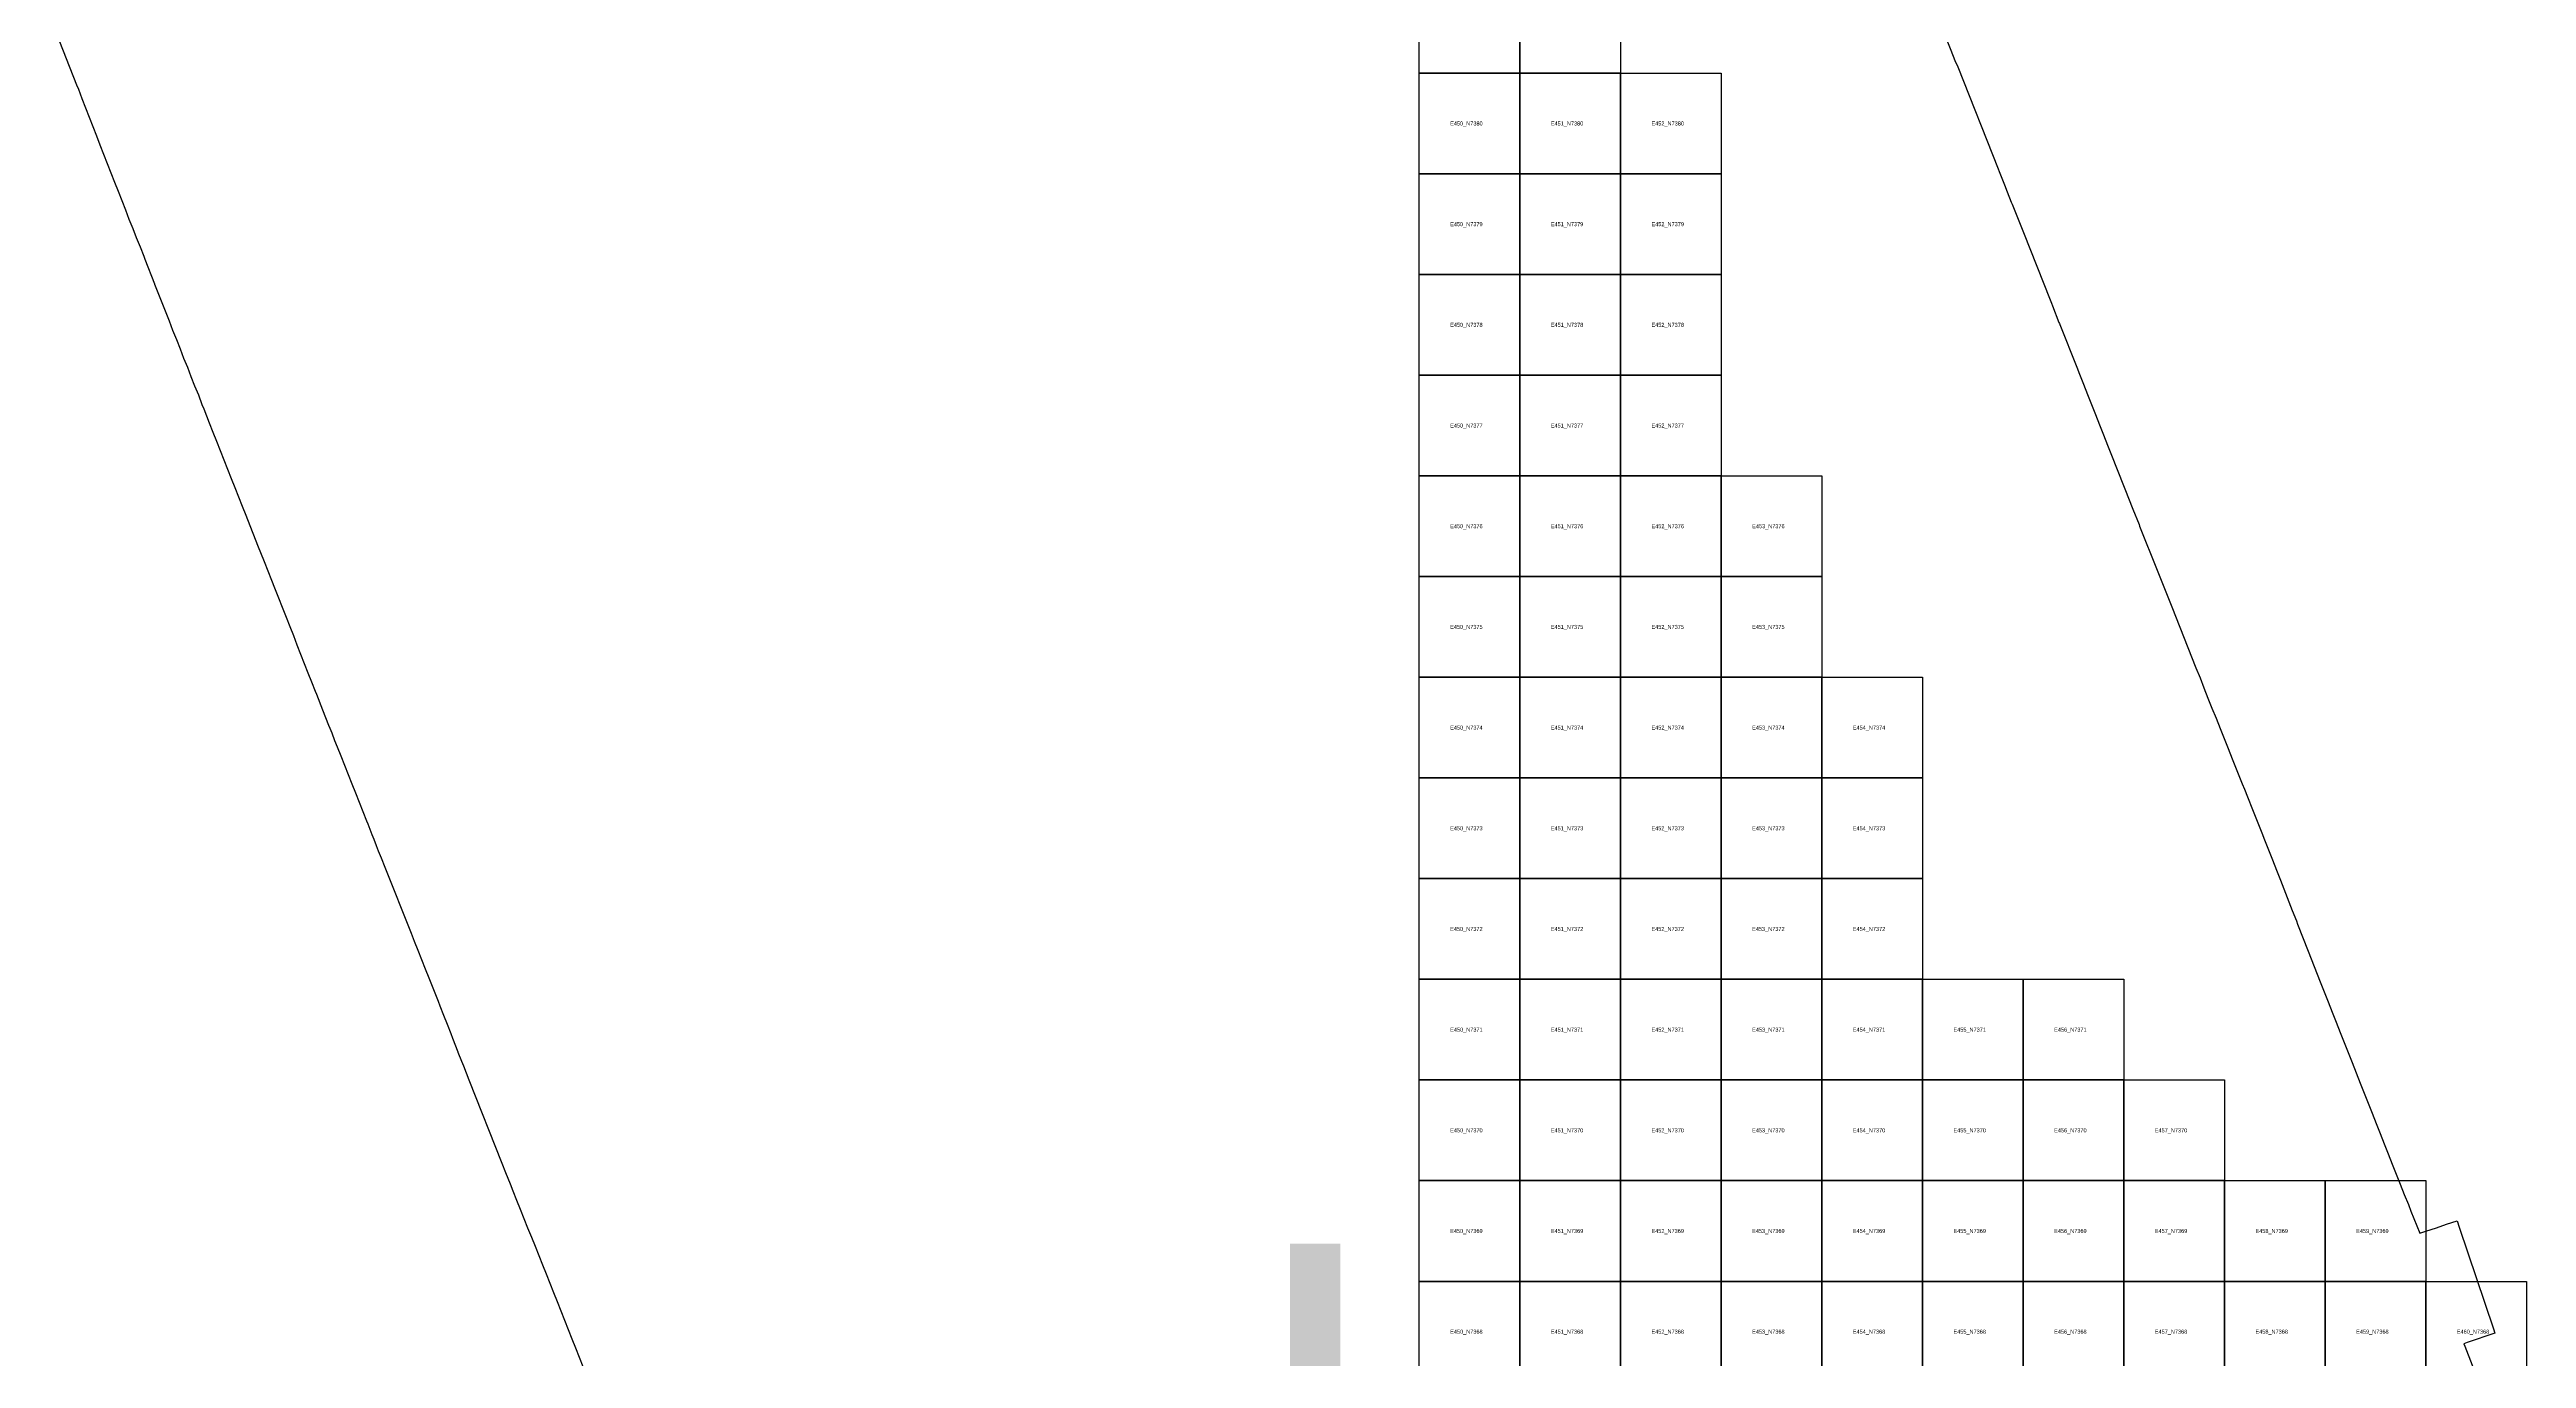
# Model space of a CAD drawing. Extents: x 325010 to 598009, y 7224244 to 7546188.
# Drawn here: x 436395 to 461000, y 7368234 to 7381234 of the extents above; entities that cross this region are included whole.
import ezdxf

# ---------------------------------------------------------------- set-up
doc = ezdxf.new("R2010")
doc.units = 0
doc.layers.add('L', color=7, linetype='Continuous')
doc.layers.add('Limpopo_1', color=7, linetype='Continuous')

msp = doc.modelspace()

# ---------------------------------------------------------------- linework, layer by layer
for points in [[(450000, 7381000), (450000, 7382000), (451000, 7382000), (451000, 7381000)], [(450000, 7380000), (450000, 7381000), (451000, 7381000), (451000, 7380000)], [(450000, 7379000), (450000, 7380000), (451000, 7380000), (451000, 7379000)], [(450000, 7378000), (450000, 7379000), (451000, 7379000), (451000, 7378000)], [(450000, 7377000), (450000, 7378000), (451000, 7378000), (451000, 7377000)], [(450000, 7376000), (450000, 7377000), (451000, 7377000), (451000, 7376000)], [(450000, 7375000), (450000, 7376000), (451000, 7376000), (451000, 7375000)], [(450000, 7374000), (450000, 7375000), (451000, 7375000), (451000, 7374000)], [(450000, 7373000), (450000, 7374000), (451000, 7374000), (451000, 7373000)], [(450000, 7372000), (450000, 7373000), (451000, 7373000), (451000, 7372000)], [(450000, 7371000), (450000, 7372000), (451000, 7372000), (451000, 7371000)], [(450000, 7370000), (450000, 7371000), (451000, 7371000), (451000, 7370000)], [(450000, 7369000), (450000, 7370000), (451000, 7370000), (451000, 7369000)], [(450000, 7368000), (450000, 7369000), (451000, 7369000), (451000, 7368000)]]:
    msp.add_lwpolyline(points, close=True)
at = {"layer": 'L'}
for points in [[(441694, 7368151), (441658, 7368243), (441622, 7368335), (441586, 7368427), (441550, 7368519), (441514, 7368611), (441477, 7368703), (441441, 7368795), (441405, 7368886), (441368, 7368978), (441332, 7369070), (441295, 7369162), (441258, 7369254), (441221, 7369345), (441184, 7369437), (441147, 7369529), (441110, 7369620), (441073, 7369712), (441036, 7369804), (441000, 7369895), (440973, 7369965), (440927, 7370079), (440890, 7370171), (440890, 7370171), (440563, 7370998), (440509, 7371136), (440491, 7371182), (440455, 7371274), (440454, 7371275), (440401, 7371412), (440383, 7371458), (440347, 7371550), (440310, 7371642), (440275, 7371734), (440257, 7371781), (440167, 7372010), (440130, 7372102), (440093, 7372194), (440056, 7372285), (440020, 7372377), (439990, 7372454), (439727, 7373112), (439691, 7373204), (439664, 7373273), (439643, 7373326), (439618, 7373388), (439600, 7373434), (439559, 7373540), (439546, 7373572), (439510, 7373664), (439474, 7373756), (439437, 7373847), (439401, 7373939), (439364, 7374031), (439327, 7374123), (439291, 7374215), (439255, 7374306), (439230, 7374369), (439201, 7374444), (439182, 7374490), (439170, 7374521), (439109, 7374674), (439049, 7374827), (439037, 7374858), (439000, 7374950), (438965, 7375042), (438928, 7375134), (438892, 7375226), (438856, 7375318), (438820, 7375410), (438784, 7375502), (438749, 7375594), (438634, 7375884), (438602, 7375962), (438566, 7376053), (438530, 7376145), (438493, 7376237), (438472, 7376293), (438364, 7376564), (438348, 7376605), (438311, 7376697), (438275, 7376789), (438238, 7376880), (438202, 7376972), (438166, 7377064), (438129, 7377156), (438093, 7377248), (438056, 7377340), (438019, 7377431), (437983, 7377523), (437929, 7377661), (437911, 7377707), (437876, 7377800), (437839, 7377892), (437803, 7377984), (437767, 7378075), (437730, 7378167), (437694, 7378259), (437658, 7378351), (437621, 7378443), (437585, 7378535), (437441, 7378902), (437441, 7378903), (437440, 7378905), (437345, 7379148), (437333, 7379179), (437297, 7379271), (437260, 7379363), (437224, 7379455), (437187, 7379547), (437152, 7379639), (437115, 7379731), (437079, 7379823), (437042, 7379915), (437007, 7380007), (436971, 7380099), (436935, 7380191), (436899, 7380283), (436863, 7380375), (436828, 7380467), (436792, 7380559), (436756, 7380652), (436720, 7380744), (436684, 7380836), (436666, 7380882), (436395, 7381571)], [(455243, 7381328), (455283, 7381228), (455323, 7381127), (455350, 7381061), (455751, 7380049), (455763, 7380022), (455782, 7379973), (455814, 7379891), (455843, 7379821), (455882, 7379720), (455892, 7379697), (456002, 7379418), (456268, 7378747), (456281, 7378714), (456291, 7378688), (456356, 7378524), (456360, 7378513), (456364, 7378504), (456532, 7378079), (456559, 7378010), (456599, 7377910), (456639, 7377809), (456679, 7377709), (456718, 7377608), (456758, 7377507), (456798, 7377407), (456838, 7377306), (456878, 7377206), (457061, 7376745), (457078, 7376703), (457091, 7376670), (457152, 7376516), (457157, 7376502), (457197, 7376401), (457237, 7376301), (457253, 7376261), (457478, 7375698), (457717, 7375094), (457757, 7374994), (457796, 7374894), (457835, 7374793), (457876, 7374692), (457916, 7374592), (457956, 7374491), (457997, 7374391), (458037, 7374291), (458077, 7374190), (458117, 7374090), (458130, 7374058), (458176, 7373942), (458198, 7373889), (458228, 7373811), (458278, 7373688), (458371, 7373453), (458398, 7373386), (458437, 7373286), (458477, 7373185), (458517, 7373085), (458556, 7372984), (458674, 7372682), (458714, 7372581), (458727, 7372548), (458833, 7372279), (458950, 7371976), (459029, 7371775), (459069, 7371675), (459108, 7371574), (459109, 7371573), (459149, 7371473), (459188, 7371372), (459228, 7371272), (459268, 7371172), (459308, 7371071), (459348, 7370970), (459387, 7370870), (459427, 7370769), (459467, 7370669), (459507, 7370568), (459546, 7370467), (459586, 7370367), (459626, 7370266), (459665, 7370165), (459706, 7370065), (459746, 7369965), (459786, 7369864), (459827, 7369764), (459853, 7369697), (459941, 7369477), (460002, 7369498), (460105, 7369532), (460207, 7369567), (460310, 7369601), (460331, 7369538), (460672, 7368527), (460685, 7368487), (460412, 7368393), (460378, 7368381), (460377, 7368381), (460387, 7368357), (460534, 7367979)]]:
    msp.add_lwpolyline(points, dxfattribs=at)
at = {"layer": 'Limpopo_1'}
for points in [[(451000, 7381000), (451000, 7382000), (452000, 7382000), (452000, 7381000)], [(451000, 7380000), (451000, 7381000), (452000, 7381000), (452000, 7380000)], [(452000, 7380000), (452000, 7381000), (453000, 7381000), (453000, 7380000)], [(451000, 7379000), (451000, 7380000), (452000, 7380000), (452000, 7379000)], [(452000, 7379000), (452000, 7380000), (453000, 7380000), (453000, 7379000)], [(451000, 7378000), (451000, 7379000), (452000, 7379000), (452000, 7378000)], [(452000, 7378000), (452000, 7379000), (453000, 7379000), (453000, 7378000)], [(451000, 7377000), (451000, 7378000), (452000, 7378000), (452000, 7377000)], [(452000, 7377000), (452000, 7378000), (453000, 7378000), (453000, 7377000)], [(451000, 7376000), (451000, 7377000), (452000, 7377000), (452000, 7376000)], [(452000, 7376000), (452000, 7377000), (453000, 7377000), (453000, 7376000)], [(453000, 7376000), (453000, 7377000), (454000, 7377000), (454000, 7376000)], [(451000, 7375000), (451000, 7376000), (452000, 7376000), (452000, 7375000)], [(452000, 7375000), (452000, 7376000), (453000, 7376000), (453000, 7375000)], [(453000, 7375000), (453000, 7376000), (454000, 7376000), (454000, 7375000)], [(451000, 7374000), (451000, 7375000), (452000, 7375000), (452000, 7374000)], [(452000, 7374000), (452000, 7375000), (453000, 7375000), (453000, 7374000)], [(453000, 7374000), (453000, 7375000), (454000, 7375000), (454000, 7374000)], [(454000, 7374000), (454000, 7375000), (455000, 7375000), (455000, 7374000)], [(451000, 7373000), (451000, 7374000), (452000, 7374000), (452000, 7373000)], [(452000, 7373000), (452000, 7374000), (453000, 7374000), (453000, 7373000)], [(453000, 7373000), (453000, 7374000), (454000, 7374000), (454000, 7373000)], [(454000, 7373000), (454000, 7374000), (455000, 7374000), (455000, 7373000)], [(451000, 7372000), (451000, 7373000), (452000, 7373000), (452000, 7372000)], [(452000, 7372000), (452000, 7373000), (453000, 7373000), (453000, 7372000)], [(453000, 7372000), (453000, 7373000), (454000, 7373000), (454000, 7372000)], [(454000, 7372000), (454000, 7373000), (455000, 7373000), (455000, 7372000)], [(451000, 7371000), (451000, 7372000), (452000, 7372000), (452000, 7371000)], [(452000, 7371000), (452000, 7372000), (453000, 7372000), (453000, 7371000)], [(453000, 7371000), (453000, 7372000), (454000, 7372000), (454000, 7371000)], [(454000, 7371000), (454000, 7372000), (455000, 7372000), (455000, 7371000)], [(455000, 7371000), (455000, 7372000), (456000, 7372000), (456000, 7371000)], [(456000, 7371000), (456000, 7372000), (457000, 7372000), (457000, 7371000)], [(451000, 7370000), (451000, 7371000), (452000, 7371000), (452000, 7370000)], [(452000, 7370000), (452000, 7371000), (453000, 7371000), (453000, 7370000)], [(453000, 7370000), (453000, 7371000), (454000, 7371000), (454000, 7370000)], [(454000, 7370000), (454000, 7371000), (455000, 7371000), (455000, 7370000)], [(455000, 7370000), (455000, 7371000), (456000, 7371000), (456000, 7370000)], [(456000, 7370000), (456000, 7371000), (457000, 7371000), (457000, 7370000)], [(457000, 7370000), (457000, 7371000), (458000, 7371000), (458000, 7370000)], [(451000, 7369000), (451000, 7370000), (452000, 7370000), (452000, 7369000)], [(452000, 7369000), (452000, 7370000), (453000, 7370000), (453000, 7369000)], [(453000, 7369000), (453000, 7370000), (454000, 7370000), (454000, 7369000)], [(454000, 7369000), (454000, 7370000), (455000, 7370000), (455000, 7369000)], [(455000, 7369000), (455000, 7370000), (456000, 7370000), (456000, 7369000)], [(456000, 7369000), (456000, 7370000), (457000, 7370000), (457000, 7369000)], [(457000, 7369000), (457000, 7370000), (458000, 7370000), (458000, 7369000)], [(458000, 7369000), (458000, 7370000), (459000, 7370000), (459000, 7369000)], [(459000, 7369000), (459000, 7370000), (460000, 7370000), (460000, 7369000)], [(451000, 7368000), (451000, 7369000), (452000, 7369000), (452000, 7368000)], [(452000, 7368000), (452000, 7369000), (453000, 7369000), (453000, 7368000)], [(453000, 7368000), (453000, 7369000), (454000, 7369000), (454000, 7368000)], [(454000, 7368000), (454000, 7369000), (455000, 7369000), (455000, 7368000)], [(455000, 7368000), (455000, 7369000), (456000, 7369000), (456000, 7368000)], [(456000, 7368000), (456000, 7369000), (457000, 7369000), (457000, 7368000)], [(457000, 7368000), (457000, 7369000), (458000, 7369000), (458000, 7368000)], [(458000, 7368000), (458000, 7369000), (459000, 7369000), (459000, 7368000)], [(459000, 7368000), (459000, 7369000), (460000, 7369000), (460000, 7368000)], [(460000, 7368000), (460000, 7369000), (461000, 7369000), (461000, 7368000)]]:
    msp.add_lwpolyline(points, close=True, dxfattribs=at)

# ---------------------------------------------------------------- texts
for s, height, p in [('E450_N7380', 40, (450308, 7380480)), ('E450_N7379', 40, (450308, 7379480)), ('E450_N7378', 40, (450308, 7378480)), ('E450_N7377', 40, (450308, 7377480)), ('E450_N7376', 40, (450308, 7376480)), ('E450_N7375', 40, (450308, 7375480)), ('E450_N7374', 40, (450308, 7374480)), ('E450_N7373', 40, (450308, 7373480)), ('E450_N7372', 40, (450308, 7372480)), ('E450_N7371', 40, (450308, 7371480)), ('E450_N7370', 40, (450308, 7370480)), ('L', 4000, (448278, 7365375)), ('E450_N7369', 40, (450308, 7369480)), ('E450_N7368', 40, (450308, 7368480))]:
    msp.add_text(s, height=height).set_placement(p)
for s, p in [('E451_N7380', (451308, 7380480)), ('E452_N7380', (452308, 7380480)), ('E451_N7379', (451308, 7379480)), ('E452_N7379', (452308, 7379480)), ('E451_N7378', (451308, 7378480)), ('E452_N7378', (452308, 7378480)), ('E451_N7377', (451308, 7377480)), ('E452_N7377', (452308, 7377480)), ('E451_N7376', (451308, 7376480)), ('E452_N7376', (452308, 7376480)), ('E453_N7376', (453308, 7376480)), ('E451_N7375', (451308, 7375480)), ('E452_N7375', (452308, 7375480)), ('E453_N7375', (453308, 7375480)), ('E451_N7374', (451308, 7374480)), ('E452_N7374', (452308, 7374480)), ('E453_N7374', (453308, 7374480)), ('E454_N7374', (454308, 7374480)), ('E451_N7373', (451308, 7373480)), ('E452_N7373', (452308, 7373480)), ('E453_N7373', (453308, 7373480)), ('E454_N7373', (454308, 7373480)), ('E451_N7372', (451308, 7372480)), ('E452_N7372', (452308, 7372480)), ('E453_N7372', (453308, 7372480)), ('E454_N7372', (454308, 7372480)), ('E451_N7371', (451308, 7371480)), ('E452_N7371', (452308, 7371480)), ('E453_N7371', (453308, 7371480)), ('E454_N7371', (454308, 7371480)), ('E455_N7371', (455308, 7371480)), ('E456_N7371', (456308, 7371480)), ('E451_N7370', (451308, 7370480)), ('E452_N7370', (452308, 7370480)), ('E453_N7370', (453308, 7370480)), ('E454_N7370', (454308, 7370480)), ('E455_N7370', (455308, 7370480)), ('E456_N7370', (456308, 7370480)), ('E457_N7370', (457308, 7370480)), ('E451_N7369', (451308, 7369480)), ('E452_N7369', (452308, 7369480)), ('E453_N7369', (453308, 7369480)), ('E454_N7369', (454308, 7369480)), ('E455_N7369', (455308, 7369480)), ('E456_N7369', (456308, 7369480)), ('E457_N7369', (457308, 7369480)), ('E458_N7369', (458308, 7369480)), ('E459_N7369', (459308, 7369480)), ('E451_N7368', (451308, 7368480)), ('E452_N7368', (452308, 7368480)), ('E453_N7368', (453308, 7368480)), ('E454_N7368', (454308, 7368480)), ('E455_N7368', (455308, 7368480)), ('E456_N7368', (456308, 7368480)), ('E457_N7368', (457308, 7368480)), ('E458_N7368', (458308, 7368480)), ('E459_N7368', (459308, 7368480)), ('E460_N7368', (460308, 7368480))]:
    msp.add_text(s, height=40, dxfattribs=at).set_placement(p)

doc.saveas('drawing.dxf')
